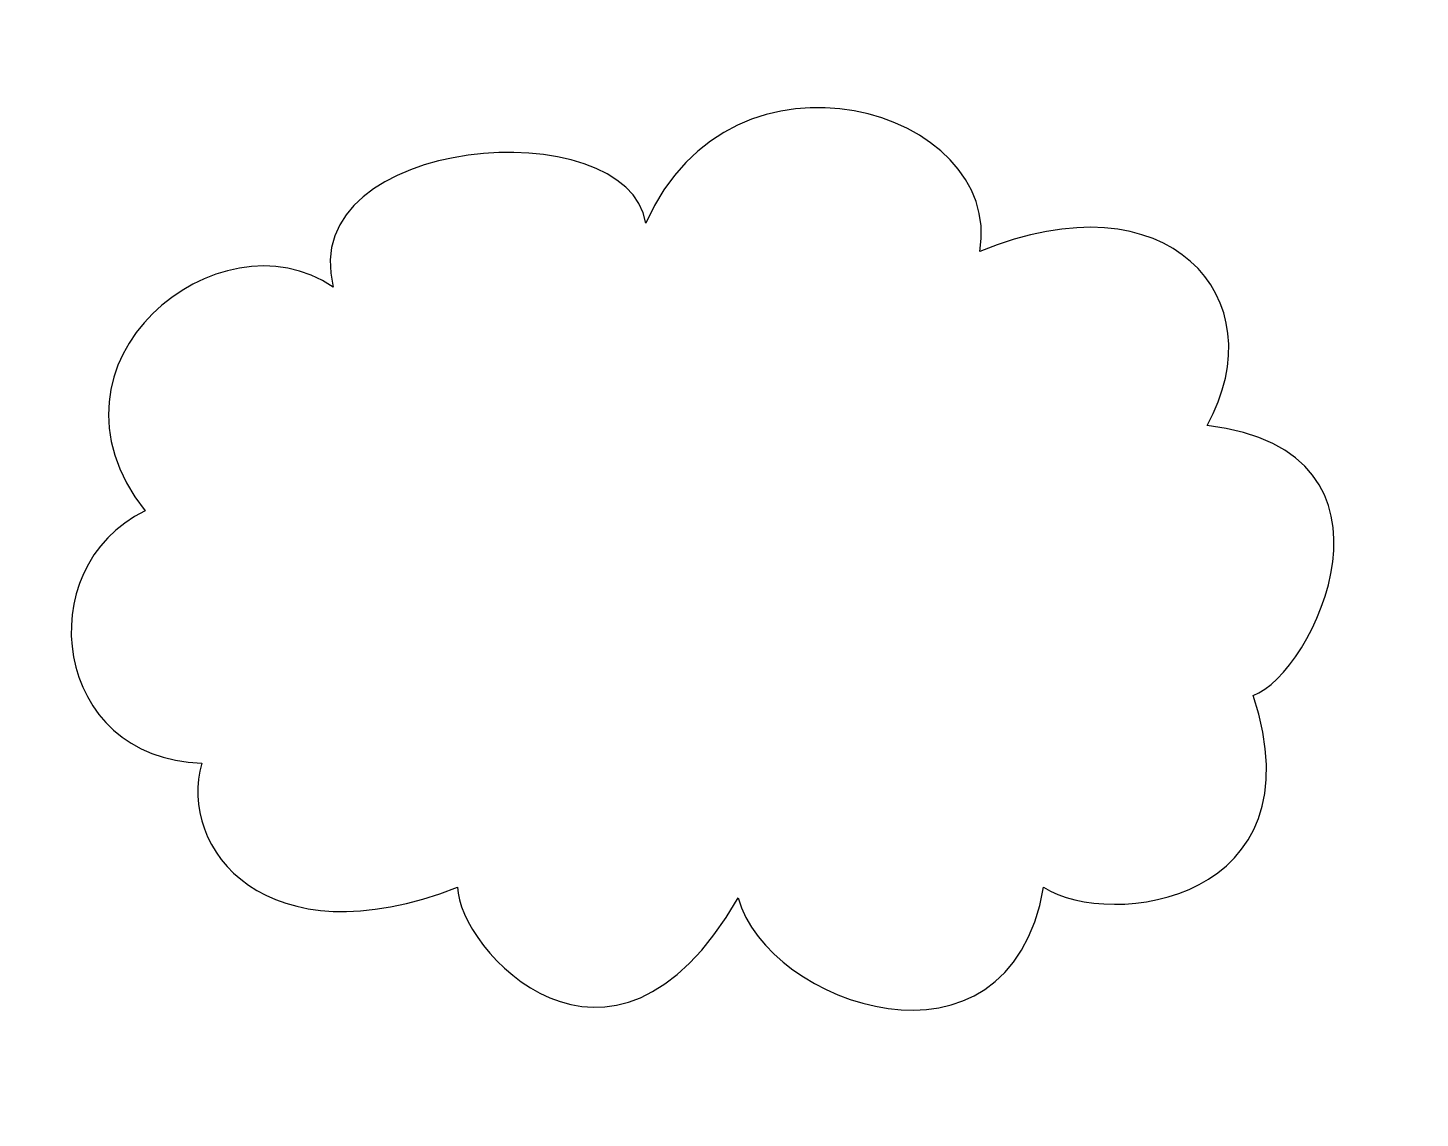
# Model space of a CAD drawing. Header units: centimetres. Extents: x -10.8 to 11.4, y -8.6 to 8.8.
import ezdxf

# ---------------------------------------------------------------- set-up
doc = ezdxf.new("R2010")
doc.units = ezdxf.units.CM
doc.header["$MEASUREMENT"] = 0
doc.layers.add('Camada 1', color=7, linetype='Continuous')

msp = doc.modelspace()

# ---------------------------------------------------------------- linework, layer by layer
at = {"layer": 'Camada 1'}
msp.add_open_spline([(-5.94976, 4.6528), (-6.57412, 7.09321), (-1.23946, 7.49046), (-0.9558, 5.67438), (-0.9558, 5.67438), (0.40649, 8.79575), (4.77653, 7.49045), (4.37931, 5.22014), (4.37931, 5.22014), (7.38707, 6.46884), (9.14657, 4.48246), (8.01143, 2.43926), (8.01143, 2.43926), (11.41667, 2.04204), (9.71394, -1.53356), (8.74911, -1.874), (8.74911, -1.874), (9.8275, -5.16547), (6.47904, -5.61971), (5.40089, -4.9388), (5.40089, -4.9388), (4.83312, -8.17344), (0.97407, -6.81139), (0.52004, -5.1089), (0.52004, -5.1089), (-1.52315, -8.62773), (-3.96356, -5.90336), (-3.96356, -4.9388), (-3.96356, -4.9388), (-7.0281, -6.13051), (-8.44692, -4.31444), (-8.04994, -2.95239), (-8.04994, -2.95239), (-10.43336, -2.89561), (-10.83061, 0.16916), (-8.95775, 1.07721), (-8.95775, 1.07721), (-10.83061, 3.46086), (-7.76605, 5.90129), (-5.94976, 4.6528)], degree=3, knots=[0, 0, 0, 0, 0.09090909, 0.09090909, 0.09090909, 0.09090909, 0.18181818, 0.18181818, 0.18181818, 0.18181818, 0.27272727, 0.27272727, 0.27272727, 0.27272727, 0.36363636, 0.36363636, 0.36363636, 0.36363636, 0.45454545, 0.45454545, 0.45454545, 0.45454545, 0.54545455, 0.54545455, 0.54545455, 0.54545455, 0.63636364, 0.63636364, 0.63636364, 0.63636364, 0.72727273, 0.72727273, 0.72727273, 0.72727273, 0.81818182, 0.81818182, 0.81818182, 0.81818182, 1, 1, 1, 1], dxfattribs=at)

doc.saveas('drawing.dxf')
